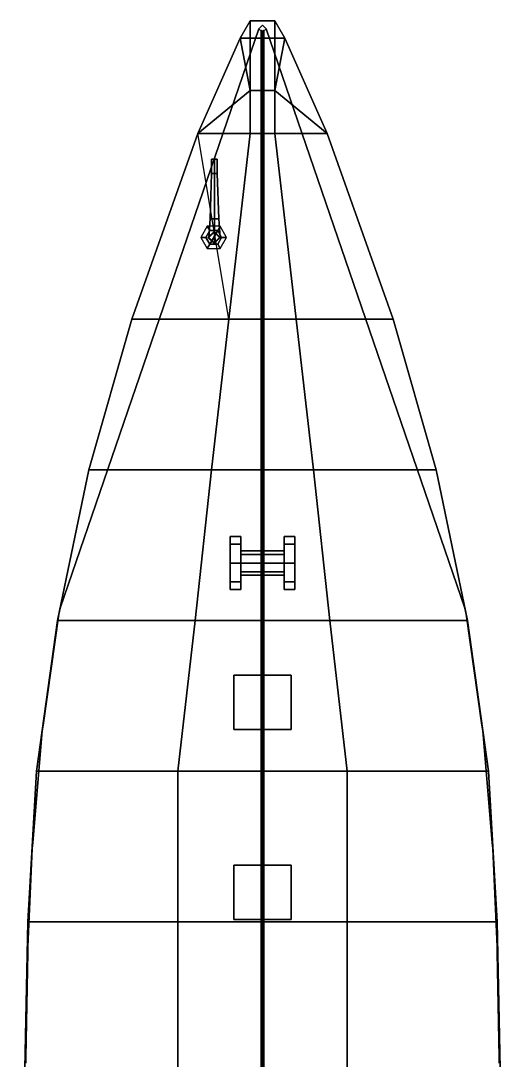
# Model space of a CAD drawing. Header units: millimetres. Extents: x -3.4 to 3.4, y -23.6 to 39.8.
# Drawn here: x -3.37 to 3.37, y 8.73 to 23.22 of the extents above; entities that cross this region are included whole.
import ezdxf

# ---------------------------------------------------------------- set-up
doc = ezdxf.new("R2010")
doc.units = ezdxf.units.MM
doc.layers.add('railings', color=6, linetype='Continuous')

msp = doc.modelspace()

# ---------------------------------------------------------------- linework, layer by layer
for points in [[(0.17, 23.22, 2.79), (-0.17, 23.22, 2.79), (-0.31, 22.98, 2.79), (0.31, 22.98, 2.79)], [(-0.31, 22.98, 2.79), (-0.17, 23.22, 2.79), (-0.17, 22.25, 0.25)], [(-0.17, 23.22, 2.79), (0.17, 23.22, 2.79), (0.17, 22.25, 0.25), (-0.17, 22.25, 0.25)], [(0.17, 23.22, 2.79), (0.31, 22.98, 2.79), (0.17, 22.25, 0.25)], [(0, 23.16, 2.79), (-0.05, 23.11, 2.79), (-0.05, 23.11, 4.82), (0, 23.16, 4.82)], [(0, 23.06, 4.82), (0.05, 23.11, 4.82), (0, 23.16, 4.82), (-0.05, 23.11, 4.82)], [(-0.05, 23.11, 2.79), (0, 23.06, 2.79), (0, 23.06, 4.82), (-0.05, 23.11, 4.82)], [(-0.02, -11.06, 11.06), (0, -11.06, 11.08), (0, 23.06, 4.82), (-0.02, 23.09, 4.79)], [(0, -11.06, 11.04), (-0.02, -11.06, 11.06), (-0.02, 23.09, 4.79), (0, 23.06, 4.78)], [(0.05, 23.11, 2.79), (0, 23.16, 2.79), (0, 23.16, 4.82), (0.05, 23.11, 4.82)], [(0, 23.06, 2.79), (0.05, 23.11, 2.79), (0.05, 23.11, 4.82), (0, 23.06, 4.82)], [(0, -11.06, 11.08), (0.02, -11.06, 11.06), (0.02, 23.09, 4.79), (0, 23.06, 4.82)], [(0.02, -11.06, 11.06), (0, -11.06, 11.04), (0, 23.06, 4.78), (0.02, 23.09, 4.79)], [(0.31, 22.98, 2.79), (-0.31, 22.98, 2.79), (-0.9, 21.65, 2.7), (0.9, 21.65, 2.7)], [(-0.9, 21.65, 2.7), (-0.31, 22.98, 2.79), (-0.17, 22.25, 0.25), (-0.9, 21.65)], [(0.17, 22.25, 0.25), (0.31, 22.98, 2.79), (0.9, 21.65, 2.7), (0.9, 21.65)], [(-0.9, 21.65), (-0.17, 22.25, 0.25), (-0.17, 21.65)], [(-0.17, 22.25, 0.25), (0.17, 22.25, 0.25), (0.17, 21.65), (-0.17, 21.65)], [(0.17, 22.25, 0.25), (0.9, 21.65), (0.9, 21.65), (0.17, 21.65)], [(0.9, 21.65, 2.7), (-0.9, 21.65, 2.7), (-1.82, 19.06, 2.54), (1.82, 19.06, 2.54)], [(-1.82, 19.06, 2.54), (-0.9, 21.65, 2.7), (-0.9, 21.65), (-1.82, 19.06)], [(-0.9, 21.65), (-0.17, 21.65), (-0.47, 19.06, -0.87)], [(-0.47, 19.06, -0.87), (-0.17, 21.65), (0.17, 21.65), (0.47, 19.06, -0.87)], [(0.47, 19.06, -0.87), (0.17, 21.65), (0.9, 21.65), (1.82, 19.06)], [(1.82, 19.06), (0.9, 21.65), (0.9, 21.65, 2.7), (1.82, 19.06, 2.54)], [(-0.71, 21.09, 4.74), (-0.67, 21.09, 4.78), (-0.67, 21.29, 4.78), (-0.71, 21.29, 4.74)], [(-0.67, 21.09, 4.7), (-0.71, 21.09, 4.74), (-0.71, 21.29, 4.74), (-0.67, 21.29, 4.7)], [(-0.67, 21.29, 4.78), (-0.63, 21.29, 4.74), (-0.67, 21.29, 4.7), (-0.71, 21.29, 4.74)], [(-0.67, 21.09, 4.78), (-0.63, 21.09, 4.74), (-0.63, 21.29, 4.74), (-0.67, 21.29, 4.78)], [(-0.63, 21.09, 4.74), (-0.67, 21.09, 4.7), (-0.67, 21.29, 4.7), (-0.63, 21.29, 4.74)], [(-0.73, 20.46, 4.52), (-0.67, 20.46, 4.58), (-0.67, 21.09, 4.78), (-0.71, 21.09, 4.74)], [(-0.67, 20.46, 4.46), (-0.73, 20.46, 4.52), (-0.71, 21.09, 4.74), (-0.67, 21.09, 4.7)], [(-0.67, 20.46, 4.58), (-0.61, 20.46, 4.52), (-0.63, 21.09, 4.74), (-0.67, 21.09, 4.78)], [(-0.61, 20.46, 4.52), (-0.67, 20.46, 4.46), (-0.67, 21.09, 4.7), (-0.63, 21.09, 4.74)], [(-0.75, 20.2, 4.01), (-0.67, 20.12, 4.01), (-0.67, 20.46, 4.58), (-0.73, 20.46, 4.52)], [(-0.67, 20.28, 4.01), (-0.75, 20.2, 4.01), (-0.73, 20.46, 4.52), (-0.67, 20.46, 4.46)], [(-0.67, 20.12, 4.01), (-0.59, 20.2, 4.01), (-0.61, 20.46, 4.52), (-0.67, 20.46, 4.58)], [(-0.59, 20.2, 4.01), (-0.67, 20.28, 4.01), (-0.67, 20.46, 4.46), (-0.61, 20.46, 4.52)], [(-0.77, 20.356, 2.6), (-0.86, 20.2, 2.6), (-0.79, 20.2, 3.4), (-0.735, 20.295, 3.4)], [(-0.735, 20.105, 3.4), (-0.625, 20.295, 3.4), (-0.735, 20.295, 3.4), (-0.79, 20.2, 3.4)], [(-0.59, 20.356, 2.6), (-0.77, 20.356, 2.6), (-0.735, 20.295, 3.4), (-0.625, 20.295, 3.4)], [(-0.625, 20.105, 3.4), (-0.57, 20.2, 3.4), (-0.625, 20.295, 3.4), (-0.735, 20.105, 3.4)], [(-0.5, 20.2, 2.6), (-0.59, 20.356, 2.6), (-0.625, 20.295, 3.4), (-0.57, 20.2, 3.4)], [(-0.86, 20.2, 2.6), (-0.77, 20.044, 2.6), (-0.735, 20.105, 3.4), (-0.79, 20.2, 3.4)], [(-0.68, 20.28, 3.4), (-0.76, 20.2, 3.4), (-0.76, 20.2, 4.01), (-0.68, 20.28, 4.01)], [(-0.76, 20.2, 3.4), (-0.68, 20.12, 3.4), (-0.68, 20.12, 4.01), (-0.76, 20.2, 4.01)], [(-0.6, 20.2, 3.4), (-0.68, 20.28, 3.4), (-0.68, 20.28, 4.01), (-0.6, 20.2, 4.01)], [(-0.68, 20.12, 3.4), (-0.6, 20.2, 3.4), (-0.6, 20.2, 4.01), (-0.68, 20.12, 4.01)], [(-0.59, 20.044, 2.6), (-0.5, 20.2, 2.6), (-0.57, 20.2, 3.4), (-0.625, 20.105, 3.4)], [(-0.77, 20.044, 2.6), (-0.59, 20.044, 2.6), (-0.625, 20.105, 3.4), (-0.735, 20.105, 3.4)], [(1.82, 19.06, 2.54), (-1.82, 19.06, 2.54), (-2.42, 16.96, 2.4), (2.42, 16.96, 2.4)], [(-2.42, 16.96, 2.4), (-1.82, 19.06, 2.54), (-1.82, 19.06), (-2.42, 16.96)], [(-2.42, 16.96), (-1.82, 19.06), (-0.47, 19.06, -0.87), (-0.71, 16.96, -1.18)], [(-0.71, 16.96, -1.18), (-0.47, 19.06, -0.87), (0.47, 19.06, -0.87), (0.71, 16.96, -1.18)], [(0.71, 16.96, -1.18), (0.47, 19.06, -0.87), (1.82, 19.06), (2.42, 16.96)], [(2.42, 16.96), (1.82, 19.06), (1.82, 19.06, 2.54), (2.42, 16.96, 2.4)], [(2.42, 16.96, 2.4), (-2.42, 16.96, 2.4), (-2.86, 14.86, 2.24), (2.86, 14.86, 2.24)], [(-2.86, 14.86, 2.24), (-2.42, 16.96, 2.4), (-2.42, 16.96), (-2.86, 14.86)], [(-2.86, 14.86), (-2.42, 16.96), (-0.71, 16.96, -1.18), (-0.94, 14.86, -1.34)], [(-0.94, 14.86, -1.34), (-0.71, 16.96, -1.18), (0.71, 16.96, -1.18), (0.94, 14.86, -1.34)], [(0.94, 14.86, -1.34), (0.71, 16.96, -1.18), (2.42, 16.96), (2.86, 14.86)], [(2.86, 14.86), (2.42, 16.96), (2.42, 16.96, 2.4), (2.86, 14.86, 2.24)], [(-0.45, 15.29, 2.27), (-0.45, 15.29, 2.73), (-0.45, 16.03, 2.73), (-0.45, 16.03, 2.32)], [(-0.45, 16.03, 2.32), (-0.45, 16.03, 2.73), (-0.3, 16.03, 2.73), (-0.3, 16.03, 2.32)], [(-0.45, 15.29, 2.73), (-0.45, 15.398, 2.992), (-0.45, 15.922, 2.992), (-0.45, 16.03, 2.73)], [(-0.45, 16.03, 2.73), (-0.45, 15.922, 2.992), (-0.3, 15.922, 2.992), (-0.3, 16.03, 2.73)], [(-0.3, 15.29, 2.73), (-0.3, 15.29, 2.27), (-0.3, 16.03, 2.32), (-0.3, 16.03, 2.73)], [(-0.3, 15.398, 2.992), (-0.3, 15.29, 2.73), (-0.3, 16.03, 2.73), (-0.3, 15.922, 2.992)], [(0.3, 16.03, 2.73), (0.3, 15.922, 2.992), (0.45, 15.922, 2.992), (0.45, 16.03, 2.73)], [(0.3, 16.03, 2.32), (0.3, 16.03, 2.73), (0.45, 16.03, 2.73), (0.45, 16.03, 2.32)], [(0.3, 15.29, 2.27), (0.3, 15.29, 2.73), (0.3, 16.03, 2.73), (0.3, 16.03, 2.32)], [(0.3, 15.29, 2.73), (0.3, 15.398, 2.992), (0.3, 15.922, 2.992), (0.3, 16.03, 2.73)], [(0.45, 15.29, 2.73), (0.45, 15.29, 2.27), (0.45, 16.03, 2.32), (0.45, 16.03, 2.73)], [(0.45, 15.398, 2.992), (0.45, 15.29, 2.73), (0.45, 16.03, 2.73), (0.45, 15.922, 2.992)], [(-0.45, 15.398, 2.992), (-0.45, 15.66, 3.1), (-0.45, 15.66, 3.1), (-0.45, 15.922, 2.992)], [(-0.45, 15.922, 2.992), (-0.45, 15.66, 3.1), (-0.3, 15.66, 3.1), (-0.3, 15.922, 2.992)], [(-0.3, 15.66, 3.1), (-0.3, 15.398, 2.992), (-0.3, 15.922, 2.992), (-0.3, 15.66, 3.1)], [(-0.3, 15.83, 2.73), (-0.3, 15.78, 2.85), (0.3, 15.78, 2.85), (0.3, 15.83, 2.73)], [(-0.3, 15.78, 2.61), (-0.3, 15.83, 2.73), (0.3, 15.83, 2.73), (0.3, 15.78, 2.61)], [(0.3, 15.922, 2.992), (0.3, 15.66, 3.1), (0.45, 15.66, 3.1), (0.45, 15.922, 2.992)], [(0.3, 15.398, 2.992), (0.3, 15.66, 3.1), (0.3, 15.66, 3.1), (0.3, 15.922, 2.992)], [(0.45, 15.66, 3.1), (0.45, 15.398, 2.992), (0.45, 15.922, 2.992), (0.45, 15.66, 3.1)], [(-0.45, 15.66, 3.1), (-0.45, 15.398, 2.992), (-0.3, 15.398, 2.992), (-0.3, 15.66, 3.1)], [(-0.3, 15.78, 2.85), (-0.3, 15.66, 2.9), (0.3, 15.66, 2.9), (0.3, 15.78, 2.85)], [(-0.3, 15.66, 2.56), (-0.3, 15.78, 2.61), (0.3, 15.78, 2.61), (0.3, 15.66, 2.56)], [(-0.3, 15.66, 2.9), (-0.3, 15.54, 2.85), (0.3, 15.54, 2.85), (0.3, 15.66, 2.9)], [(-0.3, 15.54, 2.61), (-0.3, 15.66, 2.56), (0.3, 15.66, 2.56), (0.3, 15.54, 2.61)], [(0.3, 15.66, 3.1), (0.3, 15.398, 2.992), (0.45, 15.398, 2.992), (0.45, 15.66, 3.1)], [(-0.3, 15.54, 2.85), (-0.3, 15.49, 2.73), (0.3, 15.49, 2.73), (0.3, 15.54, 2.85)], [(-0.3, 15.49, 2.73), (-0.3, 15.54, 2.61), (0.3, 15.54, 2.61), (0.3, 15.49, 2.73)], [(-0.45, 15.398, 2.992), (-0.45, 15.29, 2.73), (-0.3, 15.29, 2.73), (-0.3, 15.398, 2.992)], [(0.3, 15.398, 2.992), (0.3, 15.29, 2.73), (0.45, 15.29, 2.73), (0.45, 15.398, 2.992)], [(-0.45, 15.29, 2.73), (-0.45, 15.29, 2.27), (-0.3, 15.29, 2.27), (-0.3, 15.29, 2.73)], [(0.3, 15.29, 2.73), (0.3, 15.29, 2.27), (0.45, 15.29, 2.27), (0.45, 15.29, 2.73)], [(2.86, 14.86, 2.24), (-2.86, 14.86, 2.24), (-3.15, 12.76, 2.14), (3.15, 12.76, 2.14)], [(-3.15, 12.76, 2.14), (-2.86, 14.86, 2.24), (-2.86, 14.86), (-3.15, 12.76)], [(-3.15, 12.76), (-2.86, 14.86), (-0.94, 14.86, -1.34), (-1.18, 12.76, -1.34)], [(-1.18, 12.76, -1.34), (-0.94, 14.86, -1.34), (0.94, 14.86, -1.34), (1.18, 12.76, -1.34)], [(1.18, 12.76, -1.34), (0.94, 14.86, -1.34), (2.86, 14.86), (3.15, 12.76)], [(3.15, 12.76), (2.86, 14.86), (2.86, 14.86, 2.24), (3.15, 12.76, 2.14)], [(0.4, 13.34, 2.4), (0.4, 14.1, 2.4), (-0.4, 14.1, 2.4), (-0.4, 13.34, 2.4)], [(-0.4, 14.1, 2.4), (-0.4, 14.1, 2.2), (-0.4, 13.34, 2.16), (-0.4, 13.34, 2.4)], [(0.4, 14.1, 2.4), (0.4, 14.1, 2.2), (-0.4, 14.1, 2.2), (-0.4, 14.1, 2.4)], [(0.4, 13.34, 2.16), (0.4, 14.1, 2.2), (0.4, 14.1, 2.4), (0.4, 13.34, 2.4)], [(-0.4, 13.34, 2.4), (-0.4, 13.34, 2.16), (0.4, 13.34, 2.16), (0.4, 13.34, 2.4)], [(3.15, 12.76, 2.14), (-3.15, 12.76, 2.14), (-3.27, 10.66, 2.01), (3.27, 10.66, 2.01)], [(-3.27, 10.66, 2.01), (-3.15, 12.76, 2.14), (-3.15, 12.76), (-3.27, 10.66)], [(-3.27, 10.66), (-3.15, 12.76), (-1.18, 12.76, -1.34), (-1.18, 10.66, -1.34)], [(-1.18, 10.66, -1.34), (-1.18, 12.76, -1.34), (1.18, 12.76, -1.34), (1.18, 10.66, -1.34)], [(1.18, 10.66, -1.34), (1.18, 12.76, -1.34), (3.15, 12.76), (3.27, 10.66)], [(3.27, 10.66), (3.15, 12.76), (3.15, 12.76, 2.14), (3.27, 10.66, 2.01)], [(0.4, 11.45, 2.26), (0.4, 11.45, 2.05), (-0.4, 11.45, 2.05), (-0.4, 11.45, 2.26)], [(-0.4, 11.45, 2.26), (-0.4, 11.45, 2.05), (-0.4, 10.69, 2.01), (-0.4, 10.69, 2.26)], [(0.4, 10.69, 2.26), (0.4, 11.45, 2.26), (-0.4, 11.45, 2.26), (-0.4, 10.69, 2.26)], [(0.4, 10.69, 2.01), (0.4, 11.45, 2.05), (0.4, 11.45, 2.26), (0.4, 10.69, 2.26)], [(3.27, 10.66, 2.01), (-3.27, 10.66, 2.01), (-3.37, 5.88, 2.01), (3.37, 5.88, 2.01)], [(-3.37, 5.88, 2.01), (-3.27, 10.66, 2.01), (-3.27, 10.66), (-3.37, 5.88)], [(-3.37, 5.88), (-3.27, 10.66), (-1.18, 10.66, -1.34), (-1.18, 5.88, -1.34)], [(-1.18, 5.88, -1.34), (-1.18, 10.66, -1.34), (1.18, 10.66, -1.34), (1.18, 5.88, -1.34)], [(-0.4, 10.69, 2.26), (-0.4, 10.69, 2.01), (0.4, 10.69, 2.01), (0.4, 10.69, 2.26)], [(1.18, 5.88, -1.34), (1.18, 10.66, -1.34), (3.27, 10.66), (3.37, 5.88)], [(3.37, 5.88), (3.27, 10.66), (3.27, 10.66, 2.01), (3.37, 5.88, 2.01)]]:
    msp.add_3dface(points)
at = {"layer": 'railings'}
for points in [[(-2.82, 15.03, 3.28), (-2.82, 15.03, 3.34), (-0.05, 23.11, 3.73), (-0.05, 23.11, 3.66)], [(-0.05, 23.11, 3.66), (-0.05, 23.11, 3.73), (-2.82, 15.03, 3.34), (-2.82, 15.03, 3.28)], [(0.05, 23.11, 3.66), (0.05, 23.11, 3.73), (2.82, 15.03, 3.34), (2.82, 15.03, 3.28)], [(2.82, 15.03, 3.28), (2.82, 15.03, 3.34), (0.05, 23.11, 3.73), (0.05, 23.11, 3.66)], [(-2.84, 14.95, 3.28), (-2.84, 14.95, 3.34), (-3.06, 13.4, 3.26), (-3.06, 13.4, 3.2)], [(-3.06, 13.4, 3.2), (-3.06, 13.4, 3.26), (-2.84, 14.95, 3.34), (-2.84, 14.95, 3.28)], [(-3.06, 13.4, 2.9), (-3.06, 13.4, 2.96), (-2.84, 14.95, 3.04), (-2.84, 14.95, 2.98)], [(-2.84, 14.95, 2.98), (-2.84, 14.95, 3.04), (-3.06, 13.4, 2.96), (-3.06, 13.4, 2.9)], [(-2.84, 14.95, 2.62), (-2.84, 14.95, 2.68), (-3.06, 13.4, 2.6), (-3.06, 13.4, 2.54)], [(-3.06, 13.4, 2.54), (-3.06, 13.4, 2.6), (-2.84, 14.95, 2.68), (-2.84, 14.95, 2.62)], [(-2.84, 14.95, 2.24), (-2.82, 15.03, 2.24), (-2.82, 15.03, 3.34), (-2.84, 14.95, 3.34)], [(-2.84, 14.95, 3.34), (-2.82, 15.03, 3.34), (-2.82, 15.03, 2.24), (-2.84, 14.95, 2.24)], [(2.84, 14.95, 2.24), (2.82, 15.03, 2.24), (2.82, 15.03, 3.34), (2.84, 14.95, 3.34)], [(2.84, 14.95, 3.34), (2.82, 15.03, 3.34), (2.82, 15.03, 2.24), (2.84, 14.95, 2.24)], [(3.06, 13.4, 2.54), (3.06, 13.4, 2.6), (2.84, 14.95, 2.68), (2.84, 14.95, 2.62)], [(2.84, 14.95, 2.62), (2.84, 14.95, 2.68), (3.06, 13.4, 2.6), (3.06, 13.4, 2.54)], [(2.84, 14.95, 2.98), (2.84, 14.95, 3.04), (3.06, 13.4, 2.96), (3.06, 13.4, 2.9)], [(3.06, 13.4, 2.9), (3.06, 13.4, 2.96), (2.84, 14.95, 3.04), (2.84, 14.95, 2.98)], [(3.06, 13.4, 3.2), (3.06, 13.4, 3.26), (2.84, 14.95, 3.34), (2.84, 14.95, 3.28)], [(2.84, 14.95, 3.28), (2.84, 14.95, 3.34), (3.06, 13.4, 3.26), (3.06, 13.4, 3.2)], [(-3.07, 13.32, 2.16), (-3.06, 13.4, 2.16), (-3.06, 13.4, 3.26), (-3.07, 13.32, 3.26)], [(-3.07, 13.32, 3.26), (-3.06, 13.4, 3.26), (-3.06, 13.4, 2.16), (-3.07, 13.32, 2.16)], [(3.07, 13.32, 3.26), (3.06, 13.4, 3.26), (3.06, 13.4, 2.16), (3.07, 13.32, 2.16)], [(3.07, 13.32, 2.16), (3.06, 13.4, 2.16), (3.06, 13.4, 3.26), (3.07, 13.32, 3.26)], [(-3.07, 13.32, 3.2), (-3.07, 13.32, 3.26), (-3.2, 11.76, 3.17), (-3.2, 11.76, 3.11)], [(-3.2, 11.76, 3.11), (-3.2, 11.76, 3.17), (-3.07, 13.32, 3.26), (-3.07, 13.32, 3.2)], [(-3.2, 11.76, 2.81), (-3.2, 11.76, 2.87), (-3.07, 13.32, 2.96), (-3.07, 13.32, 2.9)], [(-3.07, 13.32, 2.9), (-3.07, 13.32, 2.96), (-3.2, 11.76, 2.87), (-3.2, 11.76, 2.81)], [(-3.07, 13.32, 2.54), (-3.07, 13.32, 2.6), (-3.2, 11.76, 2.51), (-3.2, 11.76, 2.45)], [(-3.2, 11.76, 2.45), (-3.2, 11.76, 2.51), (-3.07, 13.32, 2.6), (-3.07, 13.32, 2.54)], [(3.2, 11.76, 2.45), (3.2, 11.76, 2.51), (3.07, 13.32, 2.6), (3.07, 13.32, 2.54)], [(3.07, 13.32, 2.54), (3.07, 13.32, 2.6), (3.2, 11.76, 2.51), (3.2, 11.76, 2.45)], [(3.07, 13.32, 2.9), (3.07, 13.32, 2.96), (3.2, 11.76, 2.87), (3.2, 11.76, 2.81)], [(3.2, 11.76, 2.81), (3.2, 11.76, 2.87), (3.07, 13.32, 2.96), (3.07, 13.32, 2.9)], [(3.2, 11.76, 3.11), (3.2, 11.76, 3.17), (3.07, 13.32, 3.26), (3.07, 13.32, 3.2)], [(3.07, 13.32, 3.2), (3.07, 13.32, 3.26), (3.2, 11.76, 3.17), (3.2, 11.76, 3.11)], [(-3.21, 11.68, 2.07), (-3.2, 11.76, 2.07), (-3.2, 11.76, 3.17), (-3.21, 11.68, 3.17)], [(-3.21, 11.68, 3.17), (-3.2, 11.76, 3.17), (-3.2, 11.76, 2.07), (-3.21, 11.68, 2.07)], [(3.21, 11.68, 3.17), (3.2, 11.76, 3.17), (3.2, 11.76, 2.07), (3.21, 11.68, 2.07)], [(3.21, 11.68, 2.07), (3.2, 11.76, 2.07), (3.2, 11.76, 3.17), (3.21, 11.68, 3.17)], [(-3.27, 10.31, 3.05), (-3.27, 10.31, 3.11), (-3.21, 11.68, 3.17), (-3.21, 11.68, 3.11)], [(-3.21, 11.68, 3.11), (-3.21, 11.68, 3.17), (-3.27, 10.31, 3.11), (-3.27, 10.31, 3.05)], [(-3.27, 10.31, 2.75), (-3.27, 10.31, 2.81), (-3.21, 11.68, 2.87), (-3.21, 11.68, 2.81)], [(-3.21, 11.68, 2.81), (-3.21, 11.68, 2.87), (-3.27, 10.31, 2.81), (-3.27, 10.31, 2.75)], [(-3.21, 11.68, 2.45), (-3.21, 11.68, 2.51), (-3.27, 10.31, 2.45), (-3.27, 10.31, 2.39)], [(-3.27, 10.31, 2.39), (-3.27, 10.31, 2.45), (-3.21, 11.68, 2.51), (-3.21, 11.68, 2.45)], [(3.27, 10.31, 2.39), (3.27, 10.31, 2.45), (3.21, 11.68, 2.51), (3.21, 11.68, 2.45)], [(3.21, 11.68, 2.45), (3.21, 11.68, 2.51), (3.27, 10.31, 2.45), (3.27, 10.31, 2.39)], [(3.21, 11.68, 2.81), (3.21, 11.68, 2.87), (3.27, 10.31, 2.81), (3.27, 10.31, 2.75)], [(3.27, 10.31, 2.75), (3.27, 10.31, 2.81), (3.21, 11.68, 2.87), (3.21, 11.68, 2.81)], [(3.27, 10.31, 3.05), (3.27, 10.31, 3.11), (3.21, 11.68, 3.17), (3.21, 11.68, 3.11)], [(3.21, 11.68, 3.11), (3.21, 11.68, 3.17), (3.27, 10.31, 3.11), (3.27, 10.31, 3.05)], [(-3.27, 10.23, 3.11), (-3.27, 10.31, 3.11), (-3.27, 10.31, 2.01), (-3.27, 10.23, 2.01)], [(-3.27, 10.23, 2.01), (-3.27, 10.31, 2.01), (-3.27, 10.31, 3.11), (-3.27, 10.23, 3.11)], [(3.27, 10.23, 3.11), (3.27, 10.31, 3.11), (3.27, 10.31, 2.01), (3.27, 10.23, 2.01)], [(3.27, 10.23, 2.01), (3.27, 10.31, 2.01), (3.27, 10.31, 3.11), (3.27, 10.23, 3.11)], [(-3.27, 10.23, 3.05), (-3.27, 10.23, 3.11), (-3.3, 8.77, 3.11), (-3.3, 8.77, 3.05)], [(-3.3, 8.77, 3.05), (-3.3, 8.77, 3.11), (-3.27, 10.23, 3.11), (-3.27, 10.23, 3.05)], [(-3.3, 8.77, 2.75), (-3.3, 8.77, 2.81), (-3.27, 10.23, 2.81), (-3.27, 10.23, 2.75)], [(-3.27, 10.23, 2.75), (-3.27, 10.23, 2.81), (-3.3, 8.77, 2.81), (-3.3, 8.77, 2.75)], [(-3.27, 10.23, 2.39), (-3.27, 10.23, 2.45), (-3.3, 8.77, 2.45), (-3.3, 8.77, 2.39)], [(-3.3, 8.77, 2.39), (-3.3, 8.77, 2.45), (-3.27, 10.23, 2.45), (-3.27, 10.23, 2.39)], [(3.3, 8.77, 2.39), (3.3, 8.77, 2.45), (3.27, 10.23, 2.45), (3.27, 10.23, 2.39)], [(3.27, 10.23, 2.39), (3.27, 10.23, 2.45), (3.3, 8.77, 2.45), (3.3, 8.77, 2.39)], [(3.27, 10.23, 2.75), (3.27, 10.23, 2.81), (3.3, 8.77, 2.81), (3.3, 8.77, 2.75)], [(3.3, 8.77, 2.75), (3.3, 8.77, 2.81), (3.27, 10.23, 2.81), (3.27, 10.23, 2.75)], [(3.3, 8.77, 3.05), (3.3, 8.77, 3.11), (3.27, 10.23, 3.11), (3.27, 10.23, 3.05)], [(3.27, 10.23, 3.05), (3.27, 10.23, 3.11), (3.3, 8.77, 3.11), (3.3, 8.77, 3.05)], [(-3.3, 8.69, 2.01), (-3.3, 8.77, 2.01), (-3.3, 8.77, 3.11), (-3.3, 8.69, 3.11)], [(-3.3, 8.69, 3.11), (-3.3, 8.77, 3.11), (-3.3, 8.77, 2.01), (-3.3, 8.69, 2.01)], [(3.3, 8.69, 2.01), (3.3, 8.77, 2.01), (3.3, 8.77, 3.11), (3.3, 8.69, 3.11)], [(3.3, 8.69, 3.11), (3.3, 8.77, 3.11), (3.3, 8.77, 2.01), (3.3, 8.69, 2.01)]]:
    msp.add_3dface(points, dxfattribs=at)

doc.saveas('drawing.dxf')
